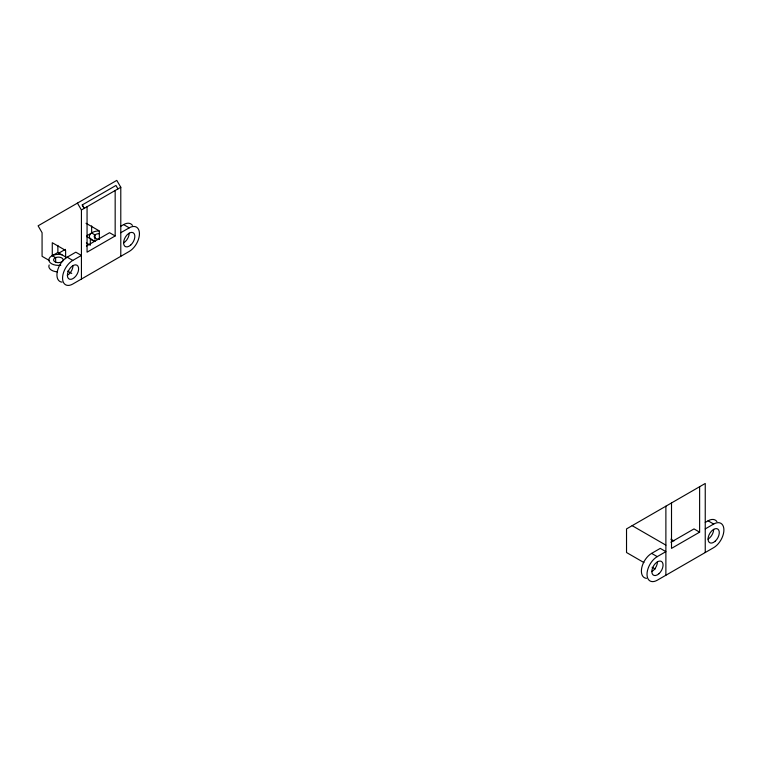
<?xml version="1.0" encoding="UTF-8"?>
<svg xmlns="http://www.w3.org/2000/svg" width="762" height="762" viewBox="0 0 762 762"><rect width="100%" height="100%" fill="white"/><g stroke="black" fill="none" stroke-linecap="round" stroke-linejoin="round"><path stroke-width="1.14" d="M65.618 258.689L65.618 250.431L52.273 242.726L52.273 255.708L55.645 257.651L55.645 261.985M86.954 235.696L91.64 232.991L91.64 225.904M84.211 208.378L82.22 204.94L115.957 185.461L117.948 188.9M81.429 279.035L81.429 209.979L120.787 187.261L116.786 180.394L38.1 225.819L42.072 232.705L42.072 256.318L49.216 260.433M52.273 255.708L57.883 252.47L66.094 257.204M58.341 253.413L65.37 249.355M62.046 282.159A14.459 8.344 -60 0 1 57.283 271.624A14.459 8.344 -60 0 1 67.161 257.175L75.809 252.184L81.429 255.432L72.781 260.423A14.459 8.344 -60 0 0 62.56 278.13A14.459 8.344 -60 0 0 72.781 284.036L129.226 251.45A14.459 8.344 -60 0 0 139.446 233.734A14.459 8.344 -60 0 0 129.226 227.838L123.625 224.6L120.806 226.219M86.449 246.04L109.547 232.705L115.167 235.953L115.167 190.51M115.167 235.953L87.059 252.184L87.059 206.74M120.787 232.705L129.226 227.838M646.5 578.358A14.459 8.344 -60 0 1 641.737 567.833A14.459 8.344 -60 0 1 651.615 553.383L660.263 548.383L665.883 551.631L657.235 556.631A14.459 8.344 -60 0 0 647.014 574.338A14.459 8.344 -60 0 0 657.235 580.234L713.68 547.649A14.459 8.344 -60 0 0 723.9 529.942A14.459 8.344 -60 0 0 713.68 524.046L708.079 520.808L705.26 522.427M670.903 542.239L694.001 528.914L699.621 532.162L699.621 486.708M699.621 532.162L671.513 548.383L671.513 502.939M705.241 528.914L713.68 524.046M61.998 254.841L60.846 254.565A9.544 5.505 0 0 0 53.607 255.118L51.635 255.994A9.544 5.505 0 0 0 50.121 262.642A9.544 5.505 0 0 0 60.846 265.205M670.903 539.191L673.922 540.925M632.155 525.666L665.883 545.144M86.011 223.256L99.336 230.943L99.336 239.211M651.615 553.383L657.235 556.631M91.64 232.991L95.012 234.934L95.012 239.268M86.878 236.734L95.021 241.44L92.192 240.363L89.726 237.887A9.544 5.505 0 0 1 90.678 233.715L92.192 232.572A9.544 5.505 0 0 1 98.946 230.953M643.909 562.556L626.526 552.517L626.526 528.914L705.241 483.47L705.241 552.517M652.082 567.271L655.149 569.043M86.373 242.935L90.326 245.221M67.161 257.175L72.781 260.423M67.656 271.082L71.733 273.434M77.429 203.111L81.429 209.979M82.258 204.921L84.249 208.359M665.883 506.187L665.883 575.243M120.787 187.261L120.787 256.318M90.326 238.725L90.326 244.135M57.883 245.383L57.883 252.47M123.625 224.6A14.459 8.344 -60 0 1 132.474 225.39M129.226 233.153A7.953 4.591 -60 0 1 123.596 242.888M73 265.614A7.953 4.591 -60 0 1 67.38 275.349M657.454 561.813A7.953 4.591 -60 0 1 651.834 571.557M713.68 529.352A7.953 4.591 -60 0 1 708.05 539.096M708.079 520.808A14.459 8.344 -60 0 1 716.928 521.599M57.55 271.863A9.544 5.505 0 0 1 49.168 264.947M98.946 239.22A4.772 2.753 0 0 1 94.812 235.087L95.574 234.515A4.772 2.753 0 0 1 98.946 233.715M62.513 261.261L61.751 261.833A4.772 2.753 0 0 1 55.007 261.833A4.772 2.753 0 0 1 55.007 257.937L55.997 257.499A4.772 2.753 0 0 1 61.751 257.937A4.772 2.753 0 0 1 62.513 261.261M130.683 245.069A7.953 4.591 -60 0 0 133.198 232.753A7.953 4.591 -60 0 0 123.796 241.097A7.953 4.591 -60 0 0 130.683 245.069M74.457 277.53A7.953 4.591 -60 0 0 76.972 265.214A7.953 4.591 -60 0 0 67.57 273.558A7.953 4.591 -60 0 0 74.457 277.53M715.127 541.277A7.953 4.591 -60 0 0 717.652 528.961A7.953 4.591 -60 0 0 708.25 537.305A7.953 4.591 -60 0 0 715.127 541.277M658.911 573.738A7.953 4.591 -60 0 0 661.426 561.423A7.953 4.591 -60 0 0 652.024 569.766A7.953 4.591 -60 0 0 658.911 573.738"/></g></svg>
